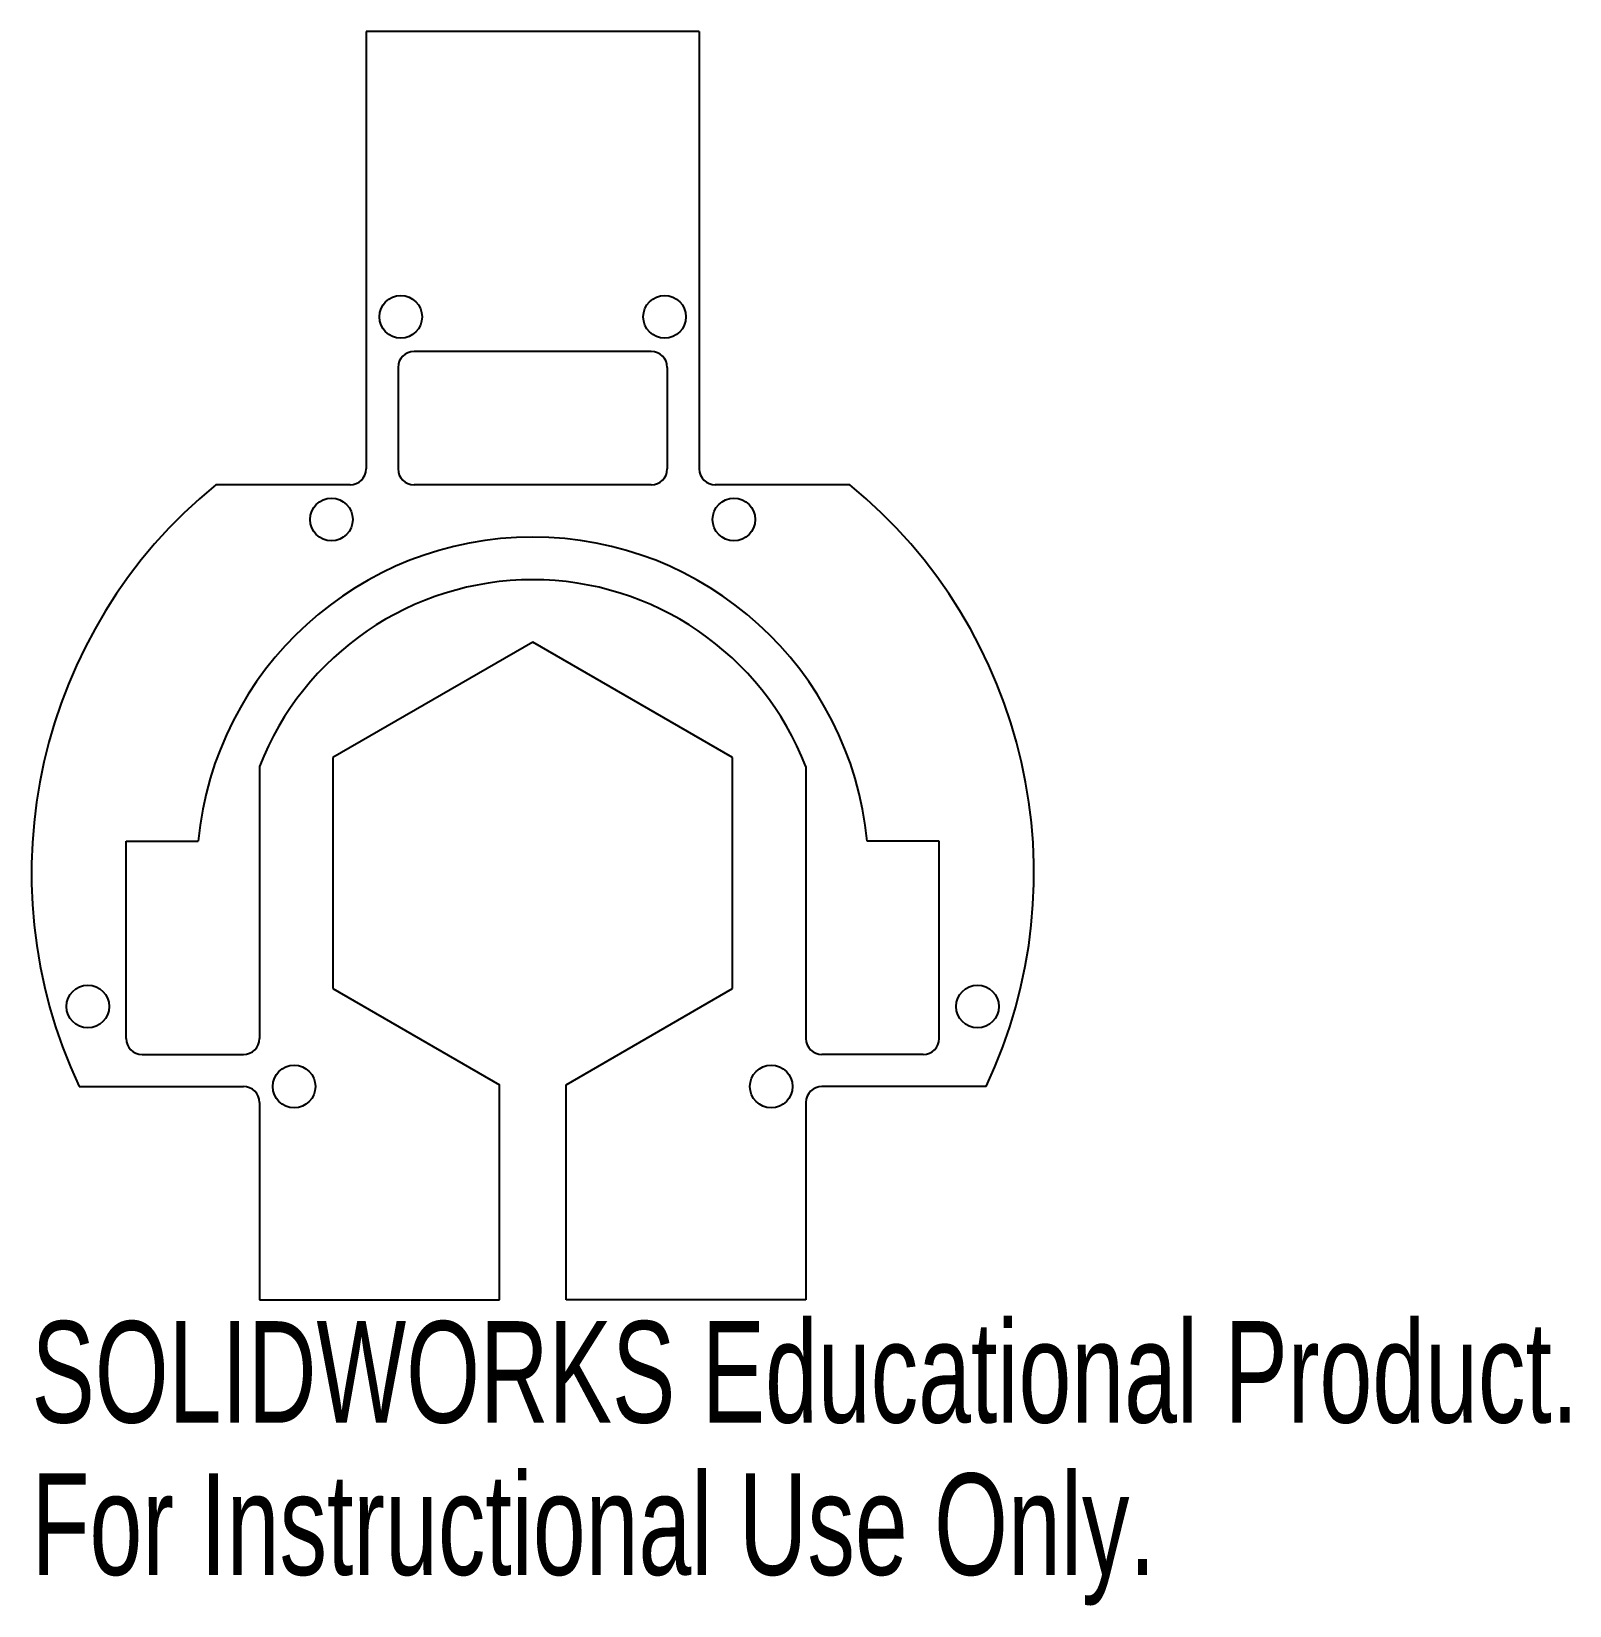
# Model space of a CAD drawing. Header units: inches. Extents: x -0.94 to 1.94, y -1.37 to 1.58.
import ezdxf

# ---------------------------------------------------------------- set-up
doc = ezdxf.new("R2010")
doc.units = ezdxf.units.IN
doc.header["$MEASUREMENT"] = 0
doc.styles.add('SLDTEXTSTYLE0', font='TXT', dxfattribs={"width": 0.7})

msp = doc.modelspace()

# ---------------------------------------------------------------- linework, layer by layer
at = {"color": 7, "linetype": 'Continuous', "lineweight": 25}
for p, q in [((-0.3125, 1.5781), (-0.3125, 0.7581)), ((0.3125, 1.5781), (-0.3125, 1.5781)), ((0.3125, 1.5781), (0.3125, 0.7581)), ((0.2225, 0.9781), (-0.2225, 0.9781)), ((-0.2525, 0.9481), (-0.2525, 0.7581)), ((0.2525, 0.9481), (0.2525, 0.7581)), ((-0.3425, 0.7281), (-0.5945, 0.7281)), ((0.2225, 0.7281), (-0.2225, 0.7281)), ((0.5945, 0.7281), (0.3425, 0.7281)), ((0, 0.433), (-0.375, 0.2165)), ((0.375, 0.2165), (0, 0.433)), ((-0.375, 0.2165), (-0.375, -0.2165)), ((0.375, -0.2165), (0.375, 0.2165)), ((-0.5125, 0.2), (-0.5125, -0.31)), ((0.5125, 0.2), (0.5125, -0.31)), ((-0.7625, 0.06), (-0.6273, 0.06)), ((-0.7625, -0.31), (-0.7625, 0.06)), ((0.7625, 0.06), (0.6273, 0.06)), ((0.7625, -0.31), (0.7625, 0.06)), ((-0.375, -0.2165), (-0.0625, -0.3969)), ((0.0625, -0.3969), (0.375, -0.2165)), ((-0.7325, -0.34), (-0.5425, -0.34)), ((0.7325, -0.34), (0.5425, -0.34)), ((-0.8506, -0.4), (-0.5425, -0.4)), ((-0.0625, -0.8), (-0.0625, -0.3969)), ((0.0625, -0.8), (0.0625, -0.3969)), ((0.8506, -0.4), (0.5425, -0.4)), ((-0.5125, -0.43), (-0.5125, -0.8)), ((0.5125, -0.43), (0.5125, -0.8)), ((-0.5125, -0.8), (-0.0625, -0.8)), ((0.5125, -0.8), (0.0625, -0.8))]:
    msp.add_line(p, q, dxfattribs=at)
for centre in [(-0.2475, 1.0431), (0.2475, 1.0431), (-0.3775, 0.6631), (0.3775, 0.6631), (-0.8343, -0.25), (0.8343, -0.25), (-0.4475, -0.4), (0.4475, -0.4)]:
    msp.add_circle(centre, 0.04, dxfattribs=at)
for centre, radius, start, end in [((-0.2225, 0.9481), 0.03, 90, 180), ((0.2225, 0.9481), 0.03, 0, 90), ((-0.3425, 0.7581), 0.03, 270, 0), ((-0.2225, 0.7581), 0.03, 180, 270), ((0.2225, 0.7581), 0.03, 270, 0), ((0.3425, 0.7581), 0.03, 180, 270), ((0, 0), 0.94, 129.2335, 205.1843), ((0, 0), 0.94, 334.8157, 50.7665), ((0, 0), 0.6301, 5.4638, 174.5362), ((0, 0), 0.5501, 21.3179, 158.6821), ((-0.7325, -0.31), 0.03, 180, 270), ((-0.5425, -0.31), 0.03, 270, 0), ((0.5425, -0.31), 0.03, 180, 270), ((0.7325, -0.31), 0.03, 270, 0), ((-0.5425, -0.43), 0.03, 0, 90), ((0.5425, -0.43), 0.03, 90, 180)]:
    msp.add_arc(centre, radius, start, end, dxfattribs=at)

# ---------------------------------------------------------------- texts
at = {"color": 7, "linetype": 'Continuous', "char_height": 0.1903, "attachment_point": 1, "style": 'SLDTEXTSTYLE0'}
for s, insert in [('SOLIDWORKS Educational Product.', (-0.94, -0.8401)), ('For Instructional Use Only.', (-0.94, -1.1256))]:
    msp.add_mtext(s, dxfattribs=dict(at, insert=insert))

doc.saveas('drawing.dxf')
